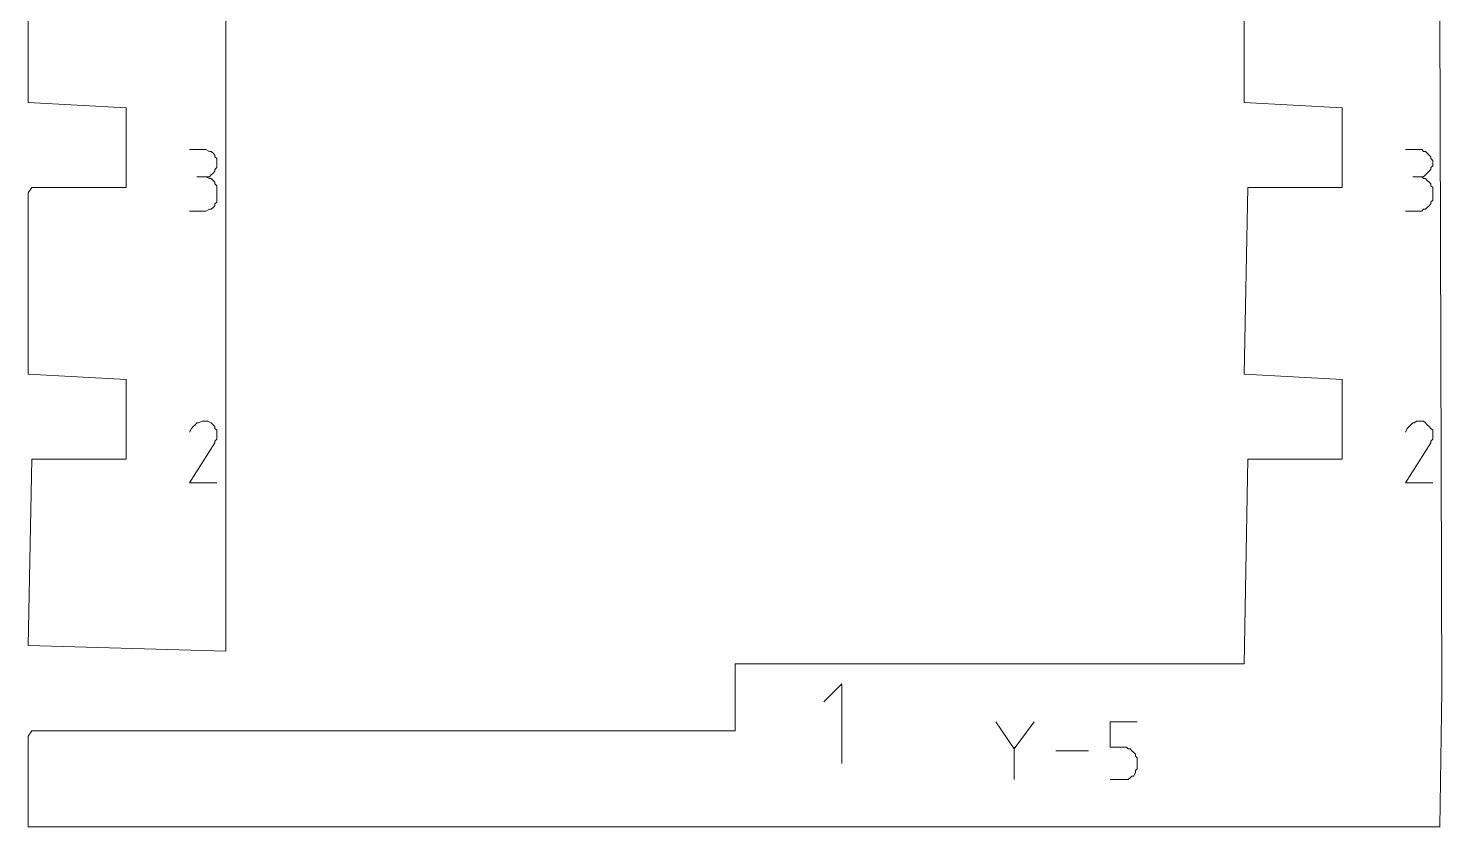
# Model space of a CAD drawing. Header units: centimetres. Extents: x -10.4 to 10.4, y -10.8 to 7.6.
# Drawn here: x 4.855 to 9.269, y -0.446 to 2.049 of the extents above; entities that cross this region are included whole.
import ezdxf
from ezdxf.lldxf.tags import DXFTag

# ---------------------------------------------------------------- set-up
doc = ezdxf.new("R2010")
doc.units = ezdxf.units.CM
doc.header["$MEASUREMENT"] = 0
doc.layers.add('layer 1', color=7, linetype='Continuous')
tags = doc.linetypes.add('New Line1', pattern=[0.2, 0.1, -0.1]).pattern_tags.tags
tags[6:7] = [DXFTag(74, 4), DXFTag(75, 0), DXFTag(340, '0'), DXFTag(46, 1.0), DXFTag(50, 0.0), DXFTag(44, 0.0), DXFTag(45, 0.0)]
tags[4:5] = [DXFTag(74, 4), DXFTag(75, 0), DXFTag(340, '0'), DXFTag(46, 1.0), DXFTag(50, 0.0), DXFTag(44, 0.0), DXFTag(45, 0.0)]
tags = doc.linetypes.add('New Line2', pattern=[0.2, 0.1, -0.1]).pattern_tags.tags
tags[6:7] = [DXFTag(74, 4), DXFTag(75, 0), DXFTag(340, '0'), DXFTag(46, 1.0), DXFTag(50, 0.0), DXFTag(44, 0.0), DXFTag(45, 0.0)]
tags[4:5] = [DXFTag(74, 4), DXFTag(75, 0), DXFTag(340, '0'), DXFTag(46, 1.0), DXFTag(50, 0.0), DXFTag(44, 0.0), DXFTag(45, 0.0)]
tags = doc.linetypes.add('New Line3', pattern=[0.2, 0.1, -0.1]).pattern_tags.tags
tags[6:7] = [DXFTag(74, 4), DXFTag(75, 0), DXFTag(340, '0'), DXFTag(46, 1.0), DXFTag(50, 0.0), DXFTag(44, 0.0), DXFTag(45, 0.0)]
tags[4:5] = [DXFTag(74, 4), DXFTag(75, 0), DXFTag(340, '0'), DXFTag(46, 1.0), DXFTag(50, 0.0), DXFTag(44, 0.0), DXFTag(45, 0.0)]
tags = doc.linetypes.add('New Line30', pattern=[0.2, 0.1, -0.1]).pattern_tags.tags
tags[6:7] = [DXFTag(74, 4), DXFTag(75, 0), DXFTag(340, '0'), DXFTag(46, 1.0), DXFTag(50, 0.0), DXFTag(44, 0.0), DXFTag(45, 0.0)]
tags[4:5] = [DXFTag(74, 4), DXFTag(75, 0), DXFTag(340, '0'), DXFTag(46, 1.0), DXFTag(50, 0.0), DXFTag(44, 0.0), DXFTag(45, 0.0)]
tags = doc.linetypes.add('New Line31', pattern=[0.2, 0.1, -0.1]).pattern_tags.tags
tags[6:7] = [DXFTag(74, 4), DXFTag(75, 0), DXFTag(340, '0'), DXFTag(46, 1.0), DXFTag(50, 0.0), DXFTag(44, 0.0), DXFTag(45, 0.0)]
tags[4:5] = [DXFTag(74, 4), DXFTag(75, 0), DXFTag(340, '0'), DXFTag(46, 1.0), DXFTag(50, 0.0), DXFTag(44, 0.0), DXFTag(45, 0.0)]
tags = doc.linetypes.add('New Line32', pattern=[0.2, 0.1, -0.1]).pattern_tags.tags
tags[6:7] = [DXFTag(74, 4), DXFTag(75, 0), DXFTag(340, '0'), DXFTag(46, 1.0), DXFTag(50, 0.0), DXFTag(44, 0.0), DXFTag(45, 0.0)]
tags[4:5] = [DXFTag(74, 4), DXFTag(75, 0), DXFTag(340, '0'), DXFTag(46, 1.0), DXFTag(50, 0.0), DXFTag(44, 0.0), DXFTag(45, 0.0)]
tags = doc.linetypes.add('New Line33', pattern=[0.2, 0.1, -0.1]).pattern_tags.tags
tags[6:7] = [DXFTag(74, 4), DXFTag(75, 0), DXFTag(340, '0'), DXFTag(46, 1.0), DXFTag(50, 0.0), DXFTag(44, 0.0), DXFTag(45, 0.0)]
tags[4:5] = [DXFTag(74, 4), DXFTag(75, 0), DXFTag(340, '0'), DXFTag(46, 1.0), DXFTag(50, 0.0), DXFTag(44, 0.0), DXFTag(45, 0.0)]
tags = doc.linetypes.add('New Line34', pattern=[0.2, 0.1, -0.1]).pattern_tags.tags
tags[6:7] = [DXFTag(74, 4), DXFTag(75, 0), DXFTag(340, '0'), DXFTag(46, 1.0), DXFTag(50, 0.0), DXFTag(44, 0.0), DXFTag(45, 0.0)]
tags[4:5] = [DXFTag(74, 4), DXFTag(75, 0), DXFTag(340, '0'), DXFTag(46, 1.0), DXFTag(50, 0.0), DXFTag(44, 0.0), DXFTag(45, 0.0)]
tags = doc.linetypes.add('New Line35', pattern=[0.2, 0.1, -0.1]).pattern_tags.tags
tags[6:7] = [DXFTag(74, 4), DXFTag(75, 0), DXFTag(340, '0'), DXFTag(46, 1.0), DXFTag(50, 0.0), DXFTag(44, 0.0), DXFTag(45, 0.0)]
tags[4:5] = [DXFTag(74, 4), DXFTag(75, 0), DXFTag(340, '0'), DXFTag(46, 1.0), DXFTag(50, 0.0), DXFTag(44, 0.0), DXFTag(45, 0.0)]
tags = doc.linetypes.add('New Line36', pattern=[0.2, 0.1, -0.1]).pattern_tags.tags
tags[6:7] = [DXFTag(74, 4), DXFTag(75, 0), DXFTag(340, '0'), DXFTag(46, 1.0), DXFTag(50, 0.0), DXFTag(44, 0.0), DXFTag(45, 0.0)]
tags[4:5] = [DXFTag(74, 4), DXFTag(75, 0), DXFTag(340, '0'), DXFTag(46, 1.0), DXFTag(50, 0.0), DXFTag(44, 0.0), DXFTag(45, 0.0)]
tags = doc.linetypes.add('New Line37', pattern=[0.2, 0.1, -0.1]).pattern_tags.tags
tags[6:7] = [DXFTag(74, 4), DXFTag(75, 0), DXFTag(340, '0'), DXFTag(46, 1.0), DXFTag(50, 0.0), DXFTag(44, 0.0), DXFTag(45, 0.0)]
tags[4:5] = [DXFTag(74, 4), DXFTag(75, 0), DXFTag(340, '0'), DXFTag(46, 1.0), DXFTag(50, 0.0), DXFTag(44, 0.0), DXFTag(45, 0.0)]
tags = doc.linetypes.add('New Line38', pattern=[0.2, 0.1, -0.1]).pattern_tags.tags
tags[6:7] = [DXFTag(74, 4), DXFTag(75, 0), DXFTag(340, '0'), DXFTag(46, 1.0), DXFTag(50, 0.0), DXFTag(44, 0.0), DXFTag(45, 0.0)]
tags[4:5] = [DXFTag(74, 4), DXFTag(75, 0), DXFTag(340, '0'), DXFTag(46, 1.0), DXFTag(50, 0.0), DXFTag(44, 0.0), DXFTag(45, 0.0)]
tags = doc.linetypes.add('New Line39', pattern=[0.2, 0.1, -0.1]).pattern_tags.tags
tags[6:7] = [DXFTag(74, 4), DXFTag(75, 0), DXFTag(340, '0'), DXFTag(46, 1.0), DXFTag(50, 0.0), DXFTag(44, 0.0), DXFTag(45, 0.0)]
tags[4:5] = [DXFTag(74, 4), DXFTag(75, 0), DXFTag(340, '0'), DXFTag(46, 1.0), DXFTag(50, 0.0), DXFTag(44, 0.0), DXFTag(45, 0.0)]
tags = doc.linetypes.add('New Line4', pattern=[0.2, 0.1, -0.1]).pattern_tags.tags
tags[6:7] = [DXFTag(74, 4), DXFTag(75, 0), DXFTag(340, '0'), DXFTag(46, 1.0), DXFTag(50, 0.0), DXFTag(44, 0.0), DXFTag(45, 0.0)]
tags[4:5] = [DXFTag(74, 4), DXFTag(75, 0), DXFTag(340, '0'), DXFTag(46, 1.0), DXFTag(50, 0.0), DXFTag(44, 0.0), DXFTag(45, 0.0)]
tags = doc.linetypes.add('New Line5', pattern=[0.2, 0.1, -0.1]).pattern_tags.tags
tags[6:7] = [DXFTag(74, 4), DXFTag(75, 0), DXFTag(340, '0'), DXFTag(46, 1.0), DXFTag(50, 0.0), DXFTag(44, 0.0), DXFTag(45, 0.0)]
tags[4:5] = [DXFTag(74, 4), DXFTag(75, 0), DXFTag(340, '0'), DXFTag(46, 1.0), DXFTag(50, 0.0), DXFTag(44, 0.0), DXFTag(45, 0.0)]
tags = doc.linetypes.add('New Line6', pattern=[0.2, 0.1, -0.1]).pattern_tags.tags
tags[6:7] = [DXFTag(74, 4), DXFTag(75, 0), DXFTag(340, '0'), DXFTag(46, 1.0), DXFTag(50, 0.0), DXFTag(44, 0.0), DXFTag(45, 0.0)]
tags[4:5] = [DXFTag(74, 4), DXFTag(75, 0), DXFTag(340, '0'), DXFTag(46, 1.0), DXFTag(50, 0.0), DXFTag(44, 0.0), DXFTag(45, 0.0)]
tags = doc.linetypes.add('New Line62', pattern=[0.2, 0.1, -0.1]).pattern_tags.tags
tags[6:7] = [DXFTag(74, 4), DXFTag(75, 0), DXFTag(340, '0'), DXFTag(46, 1.0), DXFTag(50, 0.0), DXFTag(44, 0.0), DXFTag(45, 0.0)]
tags[4:5] = [DXFTag(74, 4), DXFTag(75, 0), DXFTag(340, '0'), DXFTag(46, 1.0), DXFTag(50, 0.0), DXFTag(44, 0.0), DXFTag(45, 0.0)]
tags = doc.linetypes.add('New Line63', pattern=[0.2, 0.1, -0.1]).pattern_tags.tags
tags[6:7] = [DXFTag(74, 4), DXFTag(75, 0), DXFTag(340, '0'), DXFTag(46, 1.0), DXFTag(50, 0.0), DXFTag(44, 0.0), DXFTag(45, 0.0)]
tags[4:5] = [DXFTag(74, 4), DXFTag(75, 0), DXFTag(340, '0'), DXFTag(46, 1.0), DXFTag(50, 0.0), DXFTag(44, 0.0), DXFTag(45, 0.0)]
tags = doc.linetypes.add('New Line64', pattern=[0.2, 0.1, -0.1]).pattern_tags.tags
tags[6:7] = [DXFTag(74, 4), DXFTag(75, 0), DXFTag(340, '0'), DXFTag(46, 1.0), DXFTag(50, 0.0), DXFTag(44, 0.0), DXFTag(45, 0.0)]
tags[4:5] = [DXFTag(74, 4), DXFTag(75, 0), DXFTag(340, '0'), DXFTag(46, 1.0), DXFTag(50, 0.0), DXFTag(44, 0.0), DXFTag(45, 0.0)]
tags = doc.linetypes.add('New Line65', pattern=[0.2, 0.1, -0.1]).pattern_tags.tags
tags[6:7] = [DXFTag(74, 4), DXFTag(75, 0), DXFTag(340, '0'), DXFTag(46, 1.0), DXFTag(50, 0.0), DXFTag(44, 0.0), DXFTag(45, 0.0)]
tags[4:5] = [DXFTag(74, 4), DXFTag(75, 0), DXFTag(340, '0'), DXFTag(46, 1.0), DXFTag(50, 0.0), DXFTag(44, 0.0), DXFTag(45, 0.0)]
tags = doc.linetypes.add('New Line66', pattern=[0.2, 0.1, -0.1]).pattern_tags.tags
tags[6:7] = [DXFTag(74, 4), DXFTag(75, 0), DXFTag(340, '0'), DXFTag(46, 1.0), DXFTag(50, 0.0), DXFTag(44, 0.0), DXFTag(45, 0.0)]
tags[4:5] = [DXFTag(74, 4), DXFTag(75, 0), DXFTag(340, '0'), DXFTag(46, 1.0), DXFTag(50, 0.0), DXFTag(44, 0.0), DXFTag(45, 0.0)]
tags = doc.linetypes.add('New Line67', pattern=[0.2, 0.1, -0.1]).pattern_tags.tags
tags[6:7] = [DXFTag(74, 4), DXFTag(75, 0), DXFTag(340, '0'), DXFTag(46, 1.0), DXFTag(50, 0.0), DXFTag(44, 0.0), DXFTag(45, 0.0)]
tags[4:5] = [DXFTag(74, 4), DXFTag(75, 0), DXFTag(340, '0'), DXFTag(46, 1.0), DXFTag(50, 0.0), DXFTag(44, 0.0), DXFTag(45, 0.0)]
tags = doc.linetypes.add('New Line68', pattern=[0.2, 0.1, -0.1]).pattern_tags.tags
tags[6:7] = [DXFTag(74, 4), DXFTag(75, 0), DXFTag(340, '0'), DXFTag(46, 1.0), DXFTag(50, 0.0), DXFTag(44, 0.0), DXFTag(45, 0.0)]
tags[4:5] = [DXFTag(74, 4), DXFTag(75, 0), DXFTag(340, '0'), DXFTag(46, 1.0), DXFTag(50, 0.0), DXFTag(44, 0.0), DXFTag(45, 0.0)]
tags = doc.linetypes.add('New Line69', pattern=[0.2, 0.1, -0.1]).pattern_tags.tags
tags[6:7] = [DXFTag(74, 4), DXFTag(75, 0), DXFTag(340, '0'), DXFTag(46, 1.0), DXFTag(50, 0.0), DXFTag(44, 0.0), DXFTag(45, 0.0)]
tags[4:5] = [DXFTag(74, 4), DXFTag(75, 0), DXFTag(340, '0'), DXFTag(46, 1.0), DXFTag(50, 0.0), DXFTag(44, 0.0), DXFTag(45, 0.0)]
tags = doc.linetypes.add('New Line7', pattern=[0.2, 0.1, -0.1]).pattern_tags.tags
tags[6:7] = [DXFTag(74, 4), DXFTag(75, 0), DXFTag(340, '0'), DXFTag(46, 1.0), DXFTag(50, 0.0), DXFTag(44, 0.0), DXFTag(45, 0.0)]
tags[4:5] = [DXFTag(74, 4), DXFTag(75, 0), DXFTag(340, '0'), DXFTag(46, 1.0), DXFTag(50, 0.0), DXFTag(44, 0.0), DXFTag(45, 0.0)]
tags = doc.linetypes.add('New Line70', pattern=[0.2, 0.1, -0.1]).pattern_tags.tags
tags[6:7] = [DXFTag(74, 4), DXFTag(75, 0), DXFTag(340, '0'), DXFTag(46, 1.0), DXFTag(50, 0.0), DXFTag(44, 0.0), DXFTag(45, 0.0)]
tags[4:5] = [DXFTag(74, 4), DXFTag(75, 0), DXFTag(340, '0'), DXFTag(46, 1.0), DXFTag(50, 0.0), DXFTag(44, 0.0), DXFTag(45, 0.0)]
tags = doc.linetypes.add('New Line71', pattern=[0.2, 0.1, -0.1]).pattern_tags.tags
tags[6:7] = [DXFTag(74, 4), DXFTag(75, 0), DXFTag(340, '0'), DXFTag(46, 1.0), DXFTag(50, 0.0), DXFTag(44, 0.0), DXFTag(45, 0.0)]
tags[4:5] = [DXFTag(74, 4), DXFTag(75, 0), DXFTag(340, '0'), DXFTag(46, 1.0), DXFTag(50, 0.0), DXFTag(44, 0.0), DXFTag(45, 0.0)]
tags = doc.linetypes.add('New Line72', pattern=[0.2, 0.1, -0.1]).pattern_tags.tags
tags[6:7] = [DXFTag(74, 4), DXFTag(75, 0), DXFTag(340, '0'), DXFTag(46, 1.0), DXFTag(50, 0.0), DXFTag(44, 0.0), DXFTag(45, 0.0)]
tags[4:5] = [DXFTag(74, 4), DXFTag(75, 0), DXFTag(340, '0'), DXFTag(46, 1.0), DXFTag(50, 0.0), DXFTag(44, 0.0), DXFTag(45, 0.0)]
tags = doc.linetypes.add('New Line73', pattern=[0.2, 0.1, -0.1]).pattern_tags.tags
tags[6:7] = [DXFTag(74, 4), DXFTag(75, 0), DXFTag(340, '0'), DXFTag(46, 1.0), DXFTag(50, 0.0), DXFTag(44, 0.0), DXFTag(45, 0.0)]
tags[4:5] = [DXFTag(74, 4), DXFTag(75, 0), DXFTag(340, '0'), DXFTag(46, 1.0), DXFTag(50, 0.0), DXFTag(44, 0.0), DXFTag(45, 0.0)]
tags = doc.linetypes.add('New Line74', pattern=[0.2, 0.1, -0.1]).pattern_tags.tags
tags[6:7] = [DXFTag(74, 4), DXFTag(75, 0), DXFTag(340, '0'), DXFTag(46, 1.0), DXFTag(50, 0.0), DXFTag(44, 0.0), DXFTag(45, 0.0)]
tags[4:5] = [DXFTag(74, 4), DXFTag(75, 0), DXFTag(340, '0'), DXFTag(46, 1.0), DXFTag(50, 0.0), DXFTag(44, 0.0), DXFTag(45, 0.0)]
tags = doc.linetypes.add('New Line8', pattern=[0.2, 0.1, -0.1]).pattern_tags.tags
tags[6:7] = [DXFTag(74, 4), DXFTag(75, 0), DXFTag(340, '0'), DXFTag(46, 1.0), DXFTag(50, 0.0), DXFTag(44, 0.0), DXFTag(45, 0.0)]
tags[4:5] = [DXFTag(74, 4), DXFTag(75, 0), DXFTag(340, '0'), DXFTag(46, 1.0), DXFTag(50, 0.0), DXFTag(44, 0.0), DXFTag(45, 0.0)]

msp = doc.modelspace()

# ---------------------------------------------------------------- linework, layer by layer
at = {"layer": 'layer 1', "color": 5, "linetype": 'New Line8', "lineweight": 9}
msp.add_open_spline([(5.47213, 1.87361), (5.47213, 1.87361), (5.47213, 2.35458), (5.47213, 2.35458)], degree=3, dxfattribs=at)
at = {"layer": 'layer 1', "color": 5, "linetype": 'New Line62', "lineweight": 9}
msp.add_open_spline([(8.65187, 2.35458), (8.65187, 2.35458), (8.65187, 1.81702), (8.65187, 1.81702)], degree=3, dxfattribs=at)
at = {"layer": 'layer 1', "color": 5, "linetype": 'New Line30', "lineweight": 9}
msp.add_open_spline([(4.85538, 2.09995), (4.85538, 2.09995), (4.85538, 1.81702), (4.85538, 1.81702)], degree=3, dxfattribs=at)
at = {"layer": 'layer 1', "color": 5, "linetype": 'New Line39', "lineweight": 9}
msp.add_open_spline([(9.26862, -0.02172), (9.26862, -0.02172), (9.26294, 2.09995), (9.26294, 2.09995)], degree=3, dxfattribs=at)
at = {"layer": 'layer 1', "color": 5, "linetype": 'New Line7', "lineweight": 9}
msp.add_open_spline([(5.47213, 0.10268), (5.47213, 0.10268), (5.47213, 1.87361), (5.47213, 1.87361)], degree=3, dxfattribs=at)
at = {"layer": 'layer 1', "color": 5, "linetype": 'New Line31', "lineweight": 9}
msp.add_open_spline([(4.85538, 1.81702), (4.85538, 1.81702), (5.16091, 1.8001), (5.16091, 1.8001)], degree=3, dxfattribs=at)
at = {"layer": 'layer 1', "color": 5, "linetype": 'New Line63', "lineweight": 9}
msp.add_open_spline([(8.65187, 1.81702), (8.65187, 1.81702), (8.95741, 1.8001), (8.95741, 1.8001)], degree=3, dxfattribs=at)
at = {"layer": 'layer 1', "color": 5, "linetype": 'New Line32', "lineweight": 9}
msp.add_open_spline([(5.16091, 1.8001), (5.16091, 1.8001), (5.16091, 1.55115), (5.16091, 1.55115)], degree=3, dxfattribs=at)
at = {"layer": 'layer 1', "color": 5, "linetype": 'New Line64', "lineweight": 9}
msp.add_open_spline([(8.95741, 1.8001), (8.95741, 1.8001), (8.95741, 1.55115), (8.95741, 1.55115)], degree=3, dxfattribs=at)
at = {"layer": 'layer 1', "color": 1, "lineweight": 20}
for points in [[(5.40432, 1.67001), (5.40432, 1.67001), (5.35897, 1.67001), (5.35897, 1.67001)], [(5.40986, 1.67001), (5.40986, 1.67001), (5.40432, 1.67001), (5.40432, 1.67001)], [(5.42124, 1.66433), (5.42124, 1.66433), (5.40986, 1.67001), (5.40986, 1.67001)], [(5.42693, 1.66433), (5.42693, 1.66433), (5.42124, 1.66433), (5.42124, 1.66433)], [(5.43261, 1.65864), (5.43261, 1.65864), (5.42693, 1.66433), (5.42693, 1.66433)], [(5.43816, 1.65295), (5.43816, 1.65295), (5.43261, 1.65864), (5.43261, 1.65864)], [(5.43816, 1.64726), (5.43816, 1.64726), (5.43816, 1.65295), (5.43816, 1.65295)], [(5.44384, 1.64172), (5.44384, 1.64172), (5.43816, 1.64726), (5.43816, 1.64726)], [(5.44384, 1.63603), (5.44384, 1.63603), (5.44384, 1.64172), (5.44384, 1.64172)], [(5.44384, 1.62465), (5.44384, 1.62465), (5.44384, 1.63603), (5.44384, 1.63603)], [(9.19512, 1.67001), (9.19512, 1.67001), (9.15546, 1.67001), (9.15546, 1.67001)], [(9.20635, 1.67001), (9.20635, 1.67001), (9.19512, 1.67001), (9.19512, 1.67001)], [(9.21204, 1.66433), (9.21204, 1.66433), (9.20635, 1.67001), (9.20635, 1.67001)], [(9.21773, 1.66433), (9.21773, 1.66433), (9.21204, 1.66433), (9.21204, 1.66433)], [(9.22342, 1.65864), (9.22342, 1.65864), (9.21773, 1.66433), (9.21773, 1.66433)], [(9.22911, 1.65295), (9.22911, 1.65295), (9.22342, 1.65864), (9.22342, 1.65864)], [(9.23465, 1.64726), (9.23465, 1.64726), (9.22911, 1.65295), (9.22911, 1.65295)], [(9.23465, 1.64172), (9.23465, 1.64172), (9.23465, 1.64726), (9.23465, 1.64726)], [(9.24034, 1.63603), (9.24034, 1.63603), (9.23465, 1.64172), (9.23465, 1.64172)], [(9.24034, 1.62465), (9.24034, 1.62465), (9.24034, 1.63603), (9.24034, 1.63603)], [(5.42124, 1.58513), (5.42124, 1.58513), (5.42693, 1.59068), (5.42693, 1.59068)], [(5.42693, 1.59068), (5.42693, 1.59068), (5.43261, 1.59637), (5.43261, 1.59637)], [(5.43261, 1.59637), (5.43261, 1.59637), (5.43816, 1.60205), (5.43816, 1.60205)], [(5.43816, 1.60774), (5.43816, 1.60774), (5.44384, 1.61343), (5.44384, 1.61343)], [(5.43816, 1.60205), (5.43816, 1.60205), (5.43816, 1.60774), (5.43816, 1.60774)], [(5.44384, 1.61896), (5.44384, 1.61896), (5.44384, 1.62465), (5.44384, 1.62465)], [(5.44384, 1.62465), (5.44384, 1.62465), (5.44384, 1.62465), (5.44384, 1.62465)], [(5.44384, 1.61343), (5.44384, 1.61343), (5.44384, 1.61896), (5.44384, 1.61896)], [(9.21204, 1.58513), (9.21204, 1.58513), (9.21773, 1.59068), (9.21773, 1.59068)], [(9.21773, 1.59068), (9.21773, 1.59068), (9.22342, 1.59637), (9.22342, 1.59637)], [(9.22342, 1.59637), (9.22342, 1.59637), (9.22911, 1.60205), (9.22911, 1.60205)], [(9.22911, 1.60205), (9.22911, 1.60205), (9.23465, 1.60774), (9.23465, 1.60774)], [(9.23465, 1.61343), (9.23465, 1.61343), (9.24034, 1.61896), (9.24034, 1.61896)], [(9.23465, 1.60774), (9.23465, 1.60774), (9.23465, 1.61343), (9.23465, 1.61343)], [(9.24034, 1.61896), (9.24034, 1.61896), (9.24034, 1.62465), (9.24034, 1.62465)], [(9.24034, 1.62465), (9.24034, 1.62465), (9.24034, 1.62465), (9.24034, 1.62465)], [(5.40432, 1.58513), (5.40432, 1.58513), (5.38156, 1.58513), (5.38156, 1.58513)], [(5.38156, 1.58513), (5.38156, 1.58513), (5.40432, 1.58513), (5.40432, 1.58513)], [(5.40986, 1.58513), (5.40986, 1.58513), (5.40432, 1.58513), (5.40432, 1.58513)], [(5.40432, 1.58513), (5.40432, 1.58513), (5.40432, 1.58513), (5.40432, 1.58513)], [(5.40432, 1.58513), (5.40432, 1.58513), (5.40986, 1.58513), (5.40986, 1.58513)], [(5.42124, 1.57945), (5.42124, 1.57945), (5.40986, 1.58513), (5.40986, 1.58513)], [(5.40986, 1.58513), (5.40986, 1.58513), (5.42124, 1.58513), (5.42124, 1.58513)], [(5.42693, 1.57945), (5.42693, 1.57945), (5.42124, 1.57945), (5.42124, 1.57945)], [(5.43261, 1.57376), (5.43261, 1.57376), (5.42693, 1.57945), (5.42693, 1.57945)], [(5.43816, 1.56807), (5.43816, 1.56807), (5.43261, 1.57376), (5.43261, 1.57376)], [(5.43816, 1.56238), (5.43816, 1.56238), (5.43816, 1.56807), (5.43816, 1.56807)], [(5.44384, 1.55685), (5.44384, 1.55685), (5.43816, 1.56238), (5.43816, 1.56238)], [(5.44384, 1.55115), (5.44384, 1.55115), (5.44384, 1.55685), (5.44384, 1.55685)], [(5.44384, 1.53977), (5.44384, 1.53977), (5.44384, 1.55115), (5.44384, 1.55115)], [(9.19512, 1.58513), (9.19512, 1.58513), (9.17806, 1.58513), (9.17806, 1.58513)], [(9.17806, 1.58513), (9.17806, 1.58513), (9.19512, 1.58513), (9.19512, 1.58513)], [(9.20635, 1.58513), (9.20635, 1.58513), (9.19512, 1.58513), (9.19512, 1.58513)], [(9.19512, 1.58513), (9.19512, 1.58513), (9.19512, 1.58513), (9.19512, 1.58513)], [(9.19512, 1.58513), (9.19512, 1.58513), (9.20635, 1.58513), (9.20635, 1.58513)], [(9.21204, 1.57945), (9.21204, 1.57945), (9.20635, 1.58513), (9.20635, 1.58513)], [(9.20635, 1.58513), (9.20635, 1.58513), (9.21204, 1.58513), (9.21204, 1.58513)], [(9.21773, 1.57945), (9.21773, 1.57945), (9.21204, 1.57945), (9.21204, 1.57945)], [(9.22342, 1.57376), (9.22342, 1.57376), (9.21773, 1.57945), (9.21773, 1.57945)], [(9.22911, 1.56807), (9.22911, 1.56807), (9.22342, 1.57376), (9.22342, 1.57376)], [(9.23465, 1.56238), (9.23465, 1.56238), (9.22911, 1.56807), (9.22911, 1.56807)], [(9.23465, 1.55685), (9.23465, 1.55685), (9.23465, 1.56238), (9.23465, 1.56238)], [(9.24034, 1.55115), (9.24034, 1.55115), (9.23465, 1.55685), (9.23465, 1.55685)], [(9.24034, 1.53977), (9.24034, 1.53977), (9.24034, 1.55115), (9.24034, 1.55115)], [(5.43816, 1.50025), (5.43816, 1.50025), (5.44384, 1.50594), (5.44384, 1.50594)], [(5.44384, 1.52286), (5.44384, 1.52286), (5.44384, 1.53977), (5.44384, 1.53977)], [(5.44384, 1.53977), (5.44384, 1.53977), (5.44384, 1.53977), (5.44384, 1.53977)], [(5.44384, 1.51149), (5.44384, 1.51149), (5.44384, 1.52286), (5.44384, 1.52286)], [(5.44384, 1.50594), (5.44384, 1.50594), (5.44384, 1.51149), (5.44384, 1.51149)], [(9.23465, 1.50594), (9.23465, 1.50594), (9.24034, 1.51149), (9.24034, 1.51149)], [(9.23465, 1.50025), (9.23465, 1.50025), (9.23465, 1.50594), (9.23465, 1.50594)], [(9.24034, 1.52286), (9.24034, 1.52286), (9.24034, 1.53977), (9.24034, 1.53977)], [(9.24034, 1.53977), (9.24034, 1.53977), (9.24034, 1.53977), (9.24034, 1.53977)], [(9.24034, 1.51149), (9.24034, 1.51149), (9.24034, 1.52286), (9.24034, 1.52286)], [(5.35897, 1.47765), (5.35897, 1.47765), (5.40432, 1.47765), (5.40432, 1.47765)], [(5.40432, 1.47765), (5.40432, 1.47765), (5.40432, 1.47765), (5.40432, 1.47765)], [(5.40432, 1.47765), (5.40432, 1.47765), (5.40986, 1.47765), (5.40986, 1.47765)], [(5.40986, 1.47765), (5.40986, 1.47765), (5.42124, 1.48319), (5.42124, 1.48319)], [(5.42124, 1.48319), (5.42124, 1.48319), (5.42693, 1.48319), (5.42693, 1.48319)], [(5.42693, 1.48319), (5.42693, 1.48319), (5.43261, 1.48888), (5.43261, 1.48888)], [(5.43261, 1.48888), (5.43261, 1.48888), (5.43816, 1.49457), (5.43816, 1.49457)], [(5.43816, 1.49457), (5.43816, 1.49457), (5.43816, 1.50025), (5.43816, 1.50025)], [(9.15546, 1.47765), (9.15546, 1.47765), (9.19512, 1.47765), (9.19512, 1.47765)], [(9.19512, 1.47765), (9.19512, 1.47765), (9.19512, 1.47765), (9.19512, 1.47765)], [(9.19512, 1.47765), (9.19512, 1.47765), (9.20635, 1.47765), (9.20635, 1.47765)], [(9.20635, 1.47765), (9.20635, 1.47765), (9.21204, 1.48319), (9.21204, 1.48319)], [(9.21204, 1.48319), (9.21204, 1.48319), (9.21773, 1.48319), (9.21773, 1.48319)], [(9.21773, 1.48319), (9.21773, 1.48319), (9.22342, 1.48888), (9.22342, 1.48888)], [(9.22342, 1.48888), (9.22342, 1.48888), (9.22911, 1.49457), (9.22911, 1.49457)], [(9.22911, 1.49457), (9.22911, 1.49457), (9.23465, 1.50025), (9.23465, 1.50025)], [(5.36465, 0.79862), (5.36465, 0.79862), (5.35897, 0.78725), (5.35897, 0.78725)], [(5.37034, 0.80431), (5.37034, 0.80431), (5.36465, 0.79862), (5.36465, 0.79862)], [(5.37603, 0.81), (5.37603, 0.81), (5.37034, 0.80431), (5.37034, 0.80431)], [(5.38156, 0.81553), (5.38156, 0.81553), (5.37603, 0.81), (5.37603, 0.81)], [(5.38725, 0.81553), (5.38725, 0.81553), (5.38156, 0.81553), (5.38156, 0.81553)], [(5.39863, 0.82122), (5.39863, 0.82122), (5.38725, 0.81553), (5.38725, 0.81553)], [(5.40432, 0.82122), (5.40432, 0.82122), (5.39863, 0.82122), (5.39863, 0.82122)], [(5.40986, 0.82122), (5.40986, 0.82122), (5.40432, 0.82122), (5.40432, 0.82122)], [(5.41555, 0.82122), (5.41555, 0.82122), (5.40986, 0.82122), (5.40986, 0.82122)], [(5.42693, 0.81553), (5.42693, 0.81553), (5.41555, 0.82122), (5.41555, 0.82122)], [(5.43261, 0.81), (5.43261, 0.81), (5.42693, 0.81553), (5.42693, 0.81553)], [(5.42693, 0.81553), (5.42693, 0.81553), (5.42693, 0.81553), (5.42693, 0.81553)], [(5.43816, 0.80431), (5.43816, 0.80431), (5.43261, 0.81), (5.43261, 0.81)], [(5.43816, 0.79862), (5.43816, 0.79862), (5.43816, 0.80431), (5.43816, 0.80431)], [(5.44384, 0.79293), (5.44384, 0.79293), (5.43816, 0.79862), (5.43816, 0.79862)], [(9.16114, 0.79862), (9.16114, 0.79862), (9.15546, 0.78725), (9.15546, 0.78725)], [(9.16683, 0.80431), (9.16683, 0.80431), (9.16114, 0.79862), (9.16114, 0.79862)], [(9.17252, 0.81), (9.17252, 0.81), (9.16683, 0.80431), (9.16683, 0.80431)], [(9.17806, 0.81553), (9.17806, 0.81553), (9.17252, 0.81), (9.17252, 0.81)], [(9.18374, 0.81553), (9.18374, 0.81553), (9.17806, 0.81553), (9.17806, 0.81553)], [(9.18943, 0.82122), (9.18943, 0.82122), (9.18374, 0.81553), (9.18374, 0.81553)], [(9.19512, 0.82122), (9.19512, 0.82122), (9.18943, 0.82122), (9.18943, 0.82122)], [(9.20635, 0.82122), (9.20635, 0.82122), (9.19512, 0.82122), (9.19512, 0.82122)], [(9.21204, 0.82122), (9.21204, 0.82122), (9.20635, 0.82122), (9.20635, 0.82122)], [(9.21773, 0.81553), (9.21773, 0.81553), (9.21204, 0.82122), (9.21204, 0.82122)], [(9.22342, 0.81), (9.22342, 0.81), (9.21773, 0.81553), (9.21773, 0.81553)], [(9.21773, 0.81553), (9.21773, 0.81553), (9.21773, 0.81553), (9.21773, 0.81553)], [(9.22911, 0.80431), (9.22911, 0.80431), (9.22342, 0.81), (9.22342, 0.81)], [(9.23465, 0.79862), (9.23465, 0.79862), (9.22911, 0.80431), (9.22911, 0.80431)], [(9.24034, 0.79293), (9.24034, 0.79293), (9.23465, 0.79862), (9.23465, 0.79862)], [(5.35897, 0.62886), (5.35897, 0.62886), (5.43816, 0.75342), (5.43816, 0.75342)], [(5.43816, 0.75895), (5.43816, 0.75895), (5.44384, 0.76464), (5.44384, 0.76464)], [(5.43816, 0.75342), (5.43816, 0.75342), (5.43816, 0.75895), (5.43816, 0.75895)], [(5.43816, 0.75895), (5.43816, 0.75895), (5.43816, 0.75895), (5.43816, 0.75895)], [(5.43816, 0.75895), (5.43816, 0.75895), (5.43816, 0.75895), (5.43816, 0.75895)], [(5.43816, 0.75895), (5.43816, 0.75895), (5.43816, 0.75895), (5.43816, 0.75895)], [(5.43816, 0.75895), (5.43816, 0.75895), (5.43816, 0.75895), (5.43816, 0.75895)], [(5.43816, 0.75895), (5.43816, 0.75895), (5.43816, 0.75895), (5.43816, 0.75895)], [(5.43816, 0.75895), (5.43816, 0.75895), (5.43816, 0.75895), (5.43816, 0.75895)], [(5.43816, 0.75342), (5.43816, 0.75342), (5.43816, 0.75342), (5.43816, 0.75342)], [(5.43816, 0.75342), (5.43816, 0.75342), (5.43816, 0.75342), (5.43816, 0.75342)], [(5.43816, 0.75342), (5.43816, 0.75342), (5.43816, 0.75342), (5.43816, 0.75342)], [(5.43816, 0.75342), (5.43816, 0.75342), (5.43816, 0.75342), (5.43816, 0.75342)], [(5.44384, 0.78725), (5.44384, 0.78725), (5.44384, 0.79293), (5.44384, 0.79293)], [(5.44384, 0.77601), (5.44384, 0.77601), (5.44384, 0.78725), (5.44384, 0.78725)], [(5.44384, 0.77033), (5.44384, 0.77033), (5.44384, 0.77601), (5.44384, 0.77601)], [(5.44384, 0.76464), (5.44384, 0.76464), (5.44384, 0.77033), (5.44384, 0.77033)], [(9.15546, 0.62886), (9.15546, 0.62886), (9.23465, 0.75342), (9.23465, 0.75342)], [(9.23465, 0.75895), (9.23465, 0.75895), (9.24034, 0.76464), (9.24034, 0.76464)], [(9.23465, 0.75342), (9.23465, 0.75342), (9.23465, 0.75895), (9.23465, 0.75895)], [(9.23465, 0.75895), (9.23465, 0.75895), (9.23465, 0.75895), (9.23465, 0.75895)], [(9.23465, 0.75895), (9.23465, 0.75895), (9.23465, 0.75895), (9.23465, 0.75895)], [(9.23465, 0.75895), (9.23465, 0.75895), (9.23465, 0.75895), (9.23465, 0.75895)], [(9.23465, 0.75895), (9.23465, 0.75895), (9.23465, 0.75895), (9.23465, 0.75895)], [(9.23465, 0.75895), (9.23465, 0.75895), (9.23465, 0.75895), (9.23465, 0.75895)], [(9.23465, 0.75895), (9.23465, 0.75895), (9.23465, 0.75895), (9.23465, 0.75895)], [(9.23465, 0.75342), (9.23465, 0.75342), (9.23465, 0.75342), (9.23465, 0.75342)], [(9.23465, 0.75342), (9.23465, 0.75342), (9.23465, 0.75342), (9.23465, 0.75342)], [(9.23465, 0.75342), (9.23465, 0.75342), (9.23465, 0.75342), (9.23465, 0.75342)], [(9.23465, 0.75342), (9.23465, 0.75342), (9.23465, 0.75342), (9.23465, 0.75342)], [(9.24034, 0.78725), (9.24034, 0.78725), (9.24034, 0.79293), (9.24034, 0.79293)], [(9.24034, 0.77601), (9.24034, 0.77601), (9.24034, 0.78725), (9.24034, 0.78725)], [(9.24034, 0.77033), (9.24034, 0.77033), (9.24034, 0.77601), (9.24034, 0.77601)], [(9.24034, 0.76464), (9.24034, 0.76464), (9.24034, 0.77033), (9.24034, 0.77033)], [(5.44384, 0.62886), (5.44384, 0.62886), (5.35897, 0.62886), (5.35897, 0.62886)], [(9.24034, 0.62886), (9.24034, 0.62886), (9.15546, 0.62886), (9.15546, 0.62886)], [(7.39591, 0.00088), (7.39591, 0.00088), (7.33932, -0.0557), (7.33932, -0.0557)], [(7.39591, -0.24806), (7.39591, -0.24806), (7.39591, 0.00088), (7.39591, 0.00088)], [(7.93332, -0.20286), (7.93332, -0.20286), (7.87674, -0.11798), (7.87674, -0.11798)], [(7.99559, -0.11798), (7.99559, -0.11798), (7.93332, -0.20286), (7.93332, -0.20286)], [(8.23317, -0.19717), (8.23317, -0.19717), (8.23317, -0.11798), (8.23317, -0.11798)], [(8.23317, -0.11798), (8.23317, -0.11798), (8.31804, -0.11798), (8.31804, -0.11798)], [(7.93332, -0.19717), (7.93332, -0.19717), (7.93332, -0.29897), (7.93332, -0.29897)], [(8.16535, -0.20854), (8.16535, -0.20854), (8.06355, -0.20854), (8.06355, -0.20854)], [(8.27283, -0.19717), (8.27283, -0.19717), (8.23317, -0.19717), (8.23317, -0.19717)], [(8.28421, -0.19717), (8.28421, -0.19717), (8.27283, -0.19717), (8.27283, -0.19717)], [(8.28975, -0.20286), (8.28975, -0.20286), (8.28421, -0.19717), (8.28421, -0.19717)], [(8.29544, -0.20286), (8.29544, -0.20286), (8.28975, -0.20286), (8.28975, -0.20286)], [(8.30113, -0.20854), (8.30113, -0.20854), (8.29544, -0.20286), (8.29544, -0.20286)], [(8.30682, -0.21409), (8.30682, -0.21409), (8.30113, -0.20854), (8.30113, -0.20854)], [(8.31251, -0.21978), (8.31251, -0.21978), (8.30682, -0.21409), (8.30682, -0.21409)], [(8.31251, -0.22547), (8.31251, -0.22547), (8.31251, -0.21978), (8.31251, -0.21978)], [(8.31804, -0.23115), (8.31804, -0.23115), (8.31251, -0.22547), (8.31251, -0.22547)], [(8.31804, -0.23684), (8.31804, -0.23684), (8.31804, -0.23115), (8.31804, -0.23115)], [(8.31804, -0.25944), (8.31804, -0.25944), (8.31804, -0.23684), (8.31804, -0.23684)], [(8.31804, -0.23684), (8.31804, -0.23684), (8.31804, -0.23684), (8.31804, -0.23684)], [(8.31804, -0.26513), (8.31804, -0.26513), (8.31804, -0.25944), (8.31804, -0.25944)], [(8.23317, -0.29897), (8.23317, -0.29897), (8.27283, -0.29897), (8.27283, -0.29897)], [(8.27283, -0.29897), (8.27283, -0.29897), (8.27283, -0.29897), (8.27283, -0.29897)], [(8.27283, -0.29897), (8.27283, -0.29897), (8.28421, -0.29897), (8.28421, -0.29897)], [(8.28421, -0.29897), (8.28421, -0.29897), (8.28975, -0.29897), (8.28975, -0.29897)], [(8.28975, -0.29897), (8.28975, -0.29897), (8.29544, -0.29342), (8.29544, -0.29342)], [(8.29544, -0.29342), (8.29544, -0.29342), (8.30113, -0.28774), (8.30113, -0.28774)], [(8.30113, -0.28774), (8.30113, -0.28774), (8.30682, -0.28774), (8.30682, -0.28774)], [(8.30682, -0.28774), (8.30682, -0.28774), (8.31251, -0.27636), (8.31251, -0.27636)], [(8.31251, -0.27067), (8.31251, -0.27067), (8.31804, -0.26513), (8.31804, -0.26513)], [(8.31251, -0.27636), (8.31251, -0.27636), (8.31251, -0.27067), (8.31251, -0.27067)]]:
    msp.add_open_spline(points, degree=3, dxfattribs=at)
at = {"layer": 'layer 1', "color": 5, "linetype": 'New Line34', "lineweight": 9}
msp.add_open_spline([(4.86676, 1.55115), (4.86676, 1.55115), (4.85538, 1.53424), (4.85538, 1.53424)], degree=3, dxfattribs=at)
at = {"layer": 'layer 1', "color": 5, "linetype": 'New Line33', "lineweight": 9}
msp.add_open_spline([(5.16091, 1.55115), (5.16091, 1.55115), (4.86676, 1.55115), (4.86676, 1.55115)], degree=3, dxfattribs=at)
at = {"layer": 'layer 1', "color": 5, "linetype": 'New Line66', "lineweight": 9}
msp.add_open_spline([(8.66325, 1.55115), (8.66325, 1.55115), (8.65187, 0.96838), (8.65187, 0.96838)], degree=3, dxfattribs=at)
at = {"layer": 'layer 1', "color": 5, "linetype": 'New Line65', "lineweight": 9}
msp.add_open_spline([(8.95741, 1.55115), (8.95741, 1.55115), (8.66325, 1.55115), (8.66325, 1.55115)], degree=3, dxfattribs=at)
at = {"layer": 'layer 1', "color": 5, "linetype": 'New Line1', "lineweight": 9}
msp.add_open_spline([(4.85538, 1.53424), (4.85538, 1.53424), (4.85538, 0.96838), (4.85538, 0.96838)], degree=3, dxfattribs=at)
at = {"layer": 'layer 1', "color": 5, "linetype": 'New Line2', "lineweight": 9}
msp.add_open_spline([(4.85538, 0.96838), (4.85538, 0.96838), (5.16091, 0.95146), (5.16091, 0.95146)], degree=3, dxfattribs=at)
at = {"layer": 'layer 1', "color": 5, "linetype": 'New Line3', "lineweight": 9}
msp.add_open_spline([(5.16091, 0.95146), (5.16091, 0.95146), (5.16091, 0.70252), (5.16091, 0.70252)], degree=3, dxfattribs=at)
at = {"layer": 'layer 1', "color": 5, "linetype": 'New Line67', "lineweight": 9}
msp.add_open_spline([(8.65187, 0.96838), (8.65187, 0.96838), (8.95741, 0.95146), (8.95741, 0.95146)], degree=3, dxfattribs=at)
at = {"layer": 'layer 1', "color": 5, "linetype": 'New Line68', "lineweight": 9}
msp.add_open_spline([(8.95741, 0.95146), (8.95741, 0.95146), (8.95741, 0.70252), (8.95741, 0.70252)], degree=3, dxfattribs=at)
at = {"layer": 'layer 1', "color": 5, "linetype": 'New Line5', "lineweight": 9}
msp.add_open_spline([(4.86676, 0.70252), (4.86676, 0.70252), (4.85538, 0.11974), (4.85538, 0.11974)], degree=3, dxfattribs=at)
at = {"layer": 'layer 1', "color": 5, "linetype": 'New Line4', "lineweight": 9}
msp.add_open_spline([(5.16091, 0.70252), (5.16091, 0.70252), (4.86676, 0.70252), (4.86676, 0.70252)], degree=3, dxfattribs=at)
at = {"layer": 'layer 1', "color": 5, "linetype": 'New Line70', "lineweight": 9}
msp.add_open_spline([(8.66325, 0.70252), (8.66325, 0.70252), (8.65187, 0.06315), (8.65187, 0.06315)], degree=3, dxfattribs=at)
at = {"layer": 'layer 1', "color": 5, "linetype": 'New Line69', "lineweight": 9}
msp.add_open_spline([(8.95741, 0.70252), (8.95741, 0.70252), (8.66325, 0.70252), (8.66325, 0.70252)], degree=3, dxfattribs=at)
at = {"layer": 'layer 1', "color": 5, "linetype": 'New Line6', "lineweight": 9}
msp.add_open_spline([(4.85538, 0.11974), (4.85538, 0.11974), (5.47213, 0.10268), (5.47213, 0.10268)], degree=3, dxfattribs=at)
at = {"layer": 'layer 1', "color": 5, "linetype": 'New Line71', "lineweight": 9}
msp.add_open_spline([(8.65187, 0.06315), (8.65187, 0.06315), (7.06208, 0.06315), (7.06208, 0.06315)], degree=3, dxfattribs=at)
at = {"layer": 'layer 1', "color": 5, "linetype": 'New Line72', "lineweight": 9}
msp.add_open_spline([(7.06208, 0.06315), (7.06208, 0.06315), (7.06208, -0.14627), (7.06208, -0.14627)], degree=3, dxfattribs=at)
at = {"layer": 'layer 1', "color": 5, "linetype": 'New Line38', "lineweight": 9}
msp.add_open_spline([(9.26294, -0.44612), (9.26294, -0.44612), (9.26862, -0.02172), (9.26862, -0.02172)], degree=3, dxfattribs=at)
at = {"layer": 'layer 1', "color": 5, "linetype": 'New Line74', "lineweight": 9}
msp.add_open_spline([(4.86676, -0.14627), (4.86676, -0.14627), (4.85538, -0.16319), (4.85538, -0.16319)], degree=3, dxfattribs=at)
at = {"layer": 'layer 1', "color": 5, "linetype": 'New Line35', "lineweight": 9}
msp.add_open_spline([(4.85538, -0.16319), (4.85538, -0.16319), (4.85538, -0.44612), (4.85538, -0.44612)], degree=3, dxfattribs=at)
at = {"layer": 'layer 1', "color": 5, "linetype": 'New Line73', "lineweight": 9}
msp.add_open_spline([(7.06208, -0.14627), (7.06208, -0.14627), (4.86676, -0.14627), (4.86676, -0.14627)], degree=3, dxfattribs=at)
at = {"layer": 'layer 1', "color": 5, "linetype": 'New Line36', "lineweight": 9}
msp.add_open_spline([(4.85538, -0.44612), (4.85538, -0.44612), (8.54438, -0.44612), (8.54438, -0.44612)], degree=3, dxfattribs=at)
at = {"layer": 'layer 1', "color": 5, "linetype": 'New Line37', "lineweight": 9}
msp.add_open_spline([(8.54438, -0.44612), (8.54438, -0.44612), (9.26294, -0.44612), (9.26294, -0.44612)], degree=3, dxfattribs=at)

doc.saveas('drawing.dxf')
